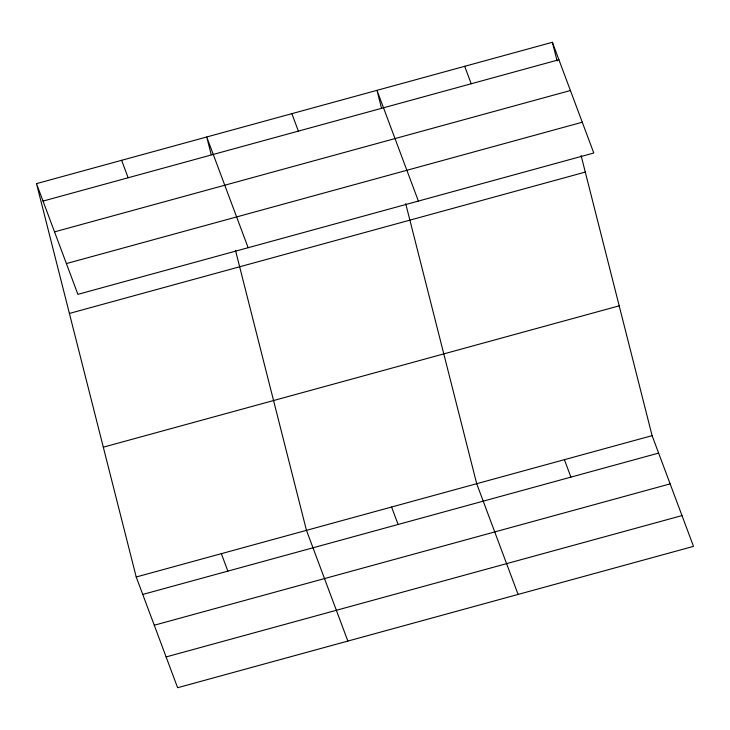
<?xml version="1.0" encoding="UTF-8"?>
<svg xmlns="http://www.w3.org/2000/svg" width="730" height="730" viewBox="0 0 730 730"><rect width="100%" height="100%" fill="white"/><g stroke="black" fill="none" stroke-linecap="round" stroke-linejoin="round"><path stroke-width="1.09" d="M36.5 183.632L552.382 42.285L593.782 153.008L77.9 294.354L36.5 183.632L136.218 576.992L177.618 687.715L693.5 546.368L652.1 435.646L581.107 155.59M43.024 201.088L558.906 59.732M54.531 231.866L570.413 90.52M66.394 263.576L582.275 122.229M69.405 313.435L585.287 172.088M103.313 447.18L619.195 305.834M136.218 576.992L652.1 435.646M142.742 594.448L658.624 453.093M154.258 625.227L670.131 483.88M166.111 656.936L681.993 515.59M464.681 66.311L471.206 83.767M564.399 459.672L570.924 477.128M418.381 201.069L376.981 90.337L381.443 107.94M518.099 594.43L476.699 483.698L405.707 203.652M291.863 113.661L298.387 131.117M391.581 507.022L398.105 524.478M248.136 247.716L206.736 136.984L211.198 154.587M347.863 641.077L306.463 530.345L235.462 250.29M121.618 160.308L128.142 177.764M221.345 553.668L227.869 571.125M552.382 42.285L557.118 60.982"/></g></svg>
